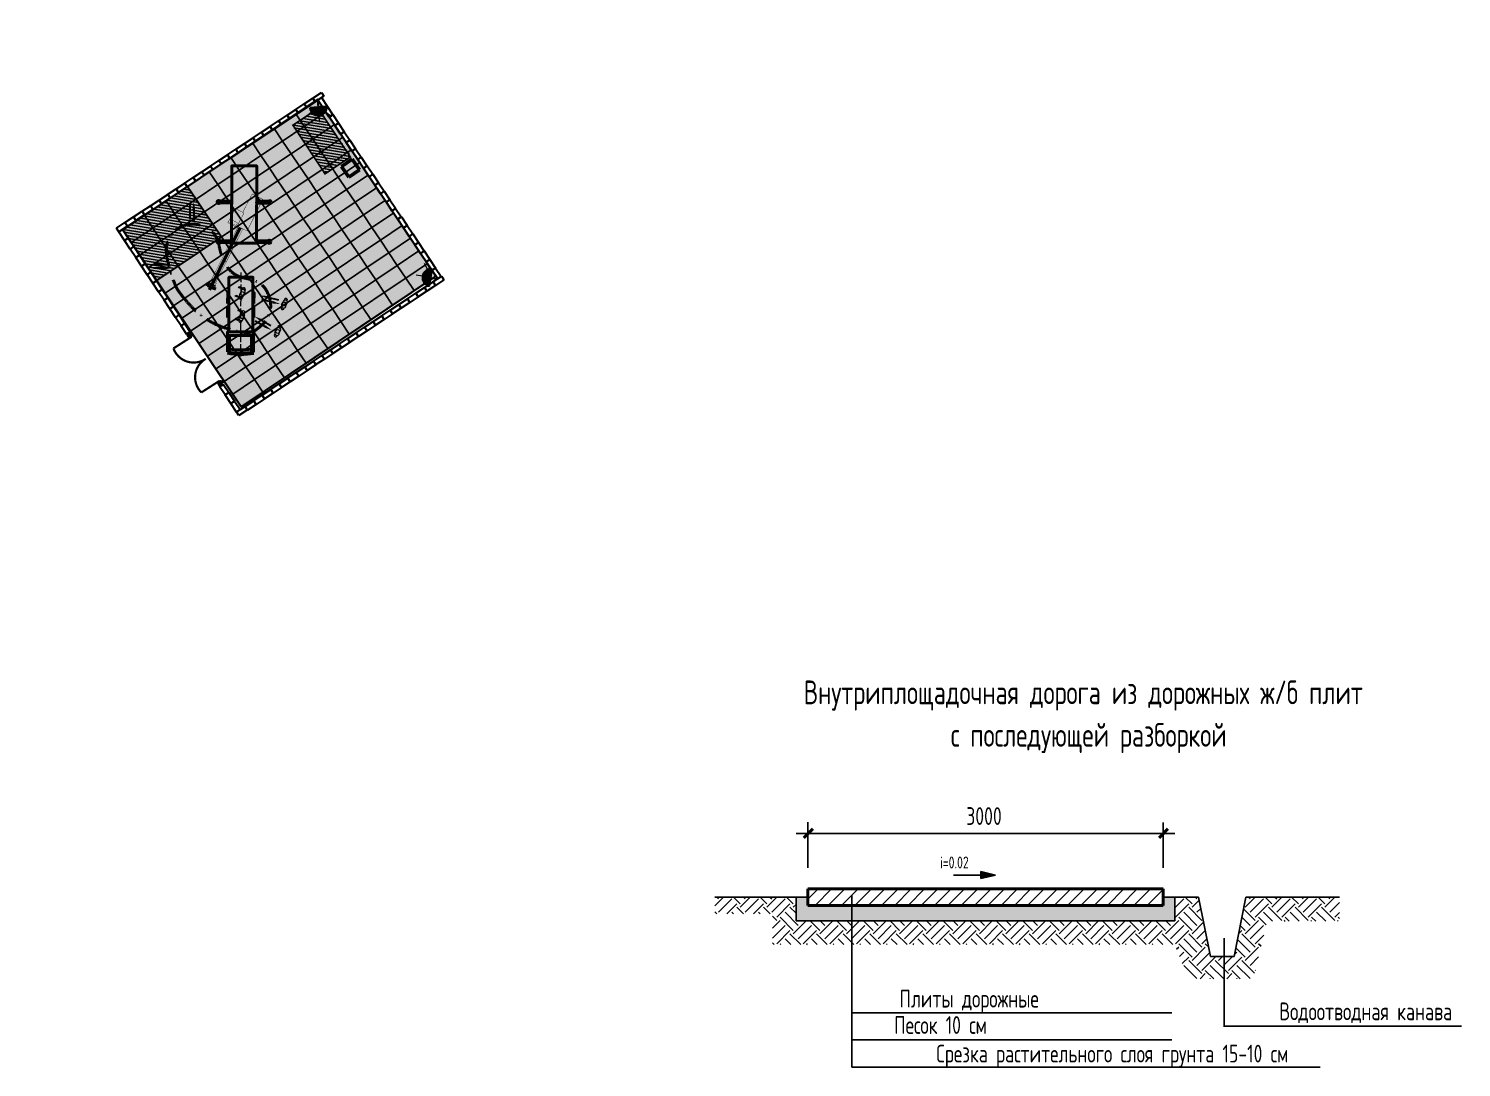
# Model space of a CAD drawing. Header units: millimetres. Extents: x 3063 to 5680, y 734 to 2027.
# Drawn here: x 3951 to 4218.3, y 1512.2 to 1705.9 of the extents above; entities that cross this region are included whole.
import ezdxf
from ezdxf.enums import TextEntityAlignment as Align

# ---------------------------------------------------------------- set-up
doc = ezdxf.new("R2010")
doc.units = ezdxf.units.MM
for name, pattern in [('5T10', [5.5, 4.5, -1]), ('ACAD_ISO10W100', [18, 12, -3, 0, -3]), ('CONTI', [0]), ('Cплошная', [0])]:
    doc.linetypes.add(name, pattern=pattern)
doc.layers.add('зоны ПОС', color=7, linetype='TRACKS2', lineweight=80, true_color=0x9e009e)
for name, color, linetype, lineweight in [('Перекладка водопровода', 7, 'Continuous', 0), ('ПКм_газ', 5, 'CONTI', 60), ('проект', 7, 'Continuous', 30), ('текст', 3, 'Continuous', 20), ('Тонкая', 202, 'Continuous', 0)]:
    doc.layers.add(name, color=color, linetype=linetype, lineweight=lineweight)
doc.styles.add('GOST 2.304', font='CS_Gost2304.shx')
doc.linetypes.add('TRACKS2', pattern='A,0.6,[63,ltypeshp.shx,S=1,R=0,X=0,Y=-2],5', length=5.6)

# ---------------------------------------------------------------- blocks, each defined once
blk = doc.blocks.new('A$C103A46B9')
at = {"layer": 'проект', "color": 1, "linetype": 'Cплошная', "lineweight": 30}
for p, q in [((0, -1.18), (0, 0)), ((0, 0), (0.5, 0)), ((0.5, 0), (0.5, -1.18)), ((0.5, -1.18), (0, -1.18))]:
    blk.add_line(p, q, dxfattribs=at)
blk = doc.blocks.new('ццц')
at = {"layer": 'Тонкая', "ltscale": 0.1}
blk.add_hatch(color=2, dxfattribs=at).paths.add_polyline_path([(-382987.38, 105286.34), (-382987.38, 105282.34, 0.970753)])
for p, q in [((-382986.21, 105285.92), (-382985.01, 105287.29)), ((-382985.44, 105284.34), (-382983.92, 105284.34)), ((-382986.36, 105282.65), (-382985.35, 105281.37))]:
    blk.add_line(p, q, dxfattribs=at)
at = {"layer": 'Тонкая', "lineweight": 30, "ltscale": 0.1}
for p, q in [((-382987.38, 105284.34), (-382989.04, 105284.34)), ((-382987.38, 105286.34), (-382987.38, 105282.34))]:
    blk.add_line(p, q, dxfattribs=at)
blk.add_arc((-382987.44, 105284.34), 2, 271.7004, 88.2996, dxfattribs=at)
blk = doc.blocks.new('A$C49A157C0')
at = {"layer": 'Тонкая', "ltscale": 0.1}
blk.add_hatch(color=4, dxfattribs=at).paths.add_polyline_path([(0.37, 1.82), (0, 0.37), (1.45, 0), (1.82, 1.45)])
at = {"layer": 'Тонкая', "lineweight": 50, "ltscale": 0.1}
for p, q in [((0, 0.37), (0.37, 1.82)), ((0.37, 1.82), (1.82, 1.45)), ((0, 0.37), (1.45, 0)), ((1.82, 1.45), (1.45, 0))]:
    blk.add_line(p, q, dxfattribs=at)
blk = doc.blocks.new('A$C54DB7902')
at = {"layer": 'текст', "lineweight": 30, "ltscale": 1000}
for p, q in [((18.09, 64.89), (18.09, 69.94)), ((19.79, 67.62), (19.79, 62.58)), ((6.33, 40.56), (1.29, 40.56)), ((3.6, 42.27), (8.65, 42.27)), ((54, 27.29), (58.92, 26.14)), ((56.28, 25.01), (51.36, 26.15)), ((52.7, 13.9), (48.28, 16.33)), ((51.13, 16.71), (55.55, 14.28))]:
    blk.add_line(p, q, dxfattribs=at)
for points in [[(19.19, 67.62), (20.39, 67.62), (19.79, 71.22)], [(17.49, 64.89), (18.69, 64.89), (18.09, 61.29)], [(3.6, 42.87), (3.6, 41.67), (0, 42.27)], [(6.33, 41.16), (6.33, 39.96), (9.93, 40.56)], [(53.87, 26.7), (54.14, 27.87), (50.5, 28.1)], [(56.14, 24.42), (56.41, 25.59), (59.78, 24.19)], [(50.84, 16.19), (51.42, 17.24), (47.97, 18.45)], [(52.41, 13.38), (52.99, 14.43), (55.85, 12.16)]]:
    blk.add_solid(points, dxfattribs=at)
at = {"layer": 'Тонкая', "color": 5, "lineweight": 40}
for p, q in [((27.12, 30.6), (41.25, 59.33)), ((25.52, 33.31), (30.18, 31)), ((27.16, 33.44), (27.38, 33.89)), ((29.4, 32.31), (29.63, 32.78)), ((35.61, 2.12), (35.61, 9.61)), ((36.54, 9.61), (36.54, 3.42)), ((46.57, 9.61), (46.57, 3.33)), ((47.5, 9.61), (47.5, 2)), ((36.13, 1.42), (36.13, 2.01)), ((36.54, 3.42), (36.54, 1.94)), ((46.57, 3.42), (46.57, 1.94)), ((46.99, 1.42), (46.99, 2.01))]:
    blk.add_line(p, q, dxfattribs=at)
at = {"layer": 'Тонкая', "color": 5, "linetype": '5T10', "lineweight": 20}
blk.add_line((41.56, 38.63), (41.56, 0), dxfattribs=at)
at = {"layer": 'Тонкая', "color": 5, "lineweight": 40}
for points in [[(37.22, 52.13), (48.77, 52.13), (48.77, 87.74), (37.22, 87.74)], [(37.22, 71.51), (31.28, 71.51), (31.28, 70.68), (37.22, 70.68)], [(48.77, 71.51), (54.71, 71.51), (54.71, 70.68), (48.77, 70.68)], [(37.22, 52.46), (31.28, 52.46), (31.28, 53.28), (37.22, 53.28)], [(48.77, 52.46), (54.71, 52.46), (54.71, 53.28), (48.77, 53.28)], [(36.11, 11.33), (47.16, 11.33), (47.16, 36.48), (36.11, 36.48)], [(35.57, 24.39), (36.11, 24.39), (36.11, 29.39), (35.57, 29.39)], [(47.7, 24.39), (47.16, 24.39), (47.16, 29.39), (47.7, 29.39)], [(35.57, 17.95), (36.11, 17.95), (36.11, 22.95), (35.57, 22.95)], [(47.7, 17.95), (47.16, 17.95), (47.16, 22.95), (47.7, 22.95)], [(35.61, 9.61), (47.5, 9.61), (47.5, 11.33), (35.61, 11.33)]]:
    blk.add_lwpolyline(points, close=True, dxfattribs=at)
at = {"layer": 'Тонкая', "color": 5, "lineweight": 40, "const_width": 0.18}
for points in [[(39.82, 60), (44.43, 57.84), (51.62, 72.37), (46.67, 74.81), (42.36, 66.36)], [(35.51, 61.57), (39.56, 59.5), (42.92, 66.07), (39.02, 68.06), (35.51, 61.57)], [(42.48, 58.76), (29.98, 33.75), (27.83, 34.82), (40.25, 59.8)], [(36.44, 61.72), (37.22, 62.98), (39.99, 61.46), (39.34, 60.27), (36.44, 61.72)], [(26.87, 33.58), (26.87, 33.58), (26.11, 32.07), (28.9, 30.69), (29.65, 32.19), (26.87, 33.58)], [(27.83, 34.82), (27.53, 34.97), (27.06, 34.05), (29.85, 32.67), (30.3, 33.59), (29.98, 33.75)]]:
    blk.add_lwpolyline(points, dxfattribs=at)
at = {"layer": 'Тонкая', "color": 5, "lineweight": 40}
for centre in [(31.28, 71.1), (54.71, 71.1), (31.28, 52.87), (54.71, 52.87)]:
    blk.add_circle(centre, 0.742, dxfattribs=at)
for centre, start, end in [((41.84, 31.94), 258.20106, 280.71267), ((41.84, 31.35), 258.2946, 281.03527), ((41.83, 33.43), 260.01405, 278.95572)]:
    blk.add_arc(centre, 30.47, start, end, dxfattribs=at)
at = {"layer": 'Тонкая', "color": 5, "linetype": 'ACAD_ISO10W100', "lineweight": 40}
blk.add_spline([(12.95, 29.88), (16.72, 25.19), (20.49, 21.27), (26.4, 16.76), (32.64, 13.71), (36.11, 12.62), (41.56, 11.33), (46.92, 11.33), (50.26, 13.48), (52.85, 15.99), (54.31, 18.69), (55.38, 22.25), (55.34, 24.44), (54.6, 27.65), (53.17, 30.8), (51.05, 33.25), (48.05, 34.83), (43.86, 35.96), (41.56, 36.48), (36.97, 39.25), (33.11, 45.45), (32.2, 47.96), (31.28, 52.13), (28.89, 56.76), (25.73, 59.25), (21.51, 60.67), (17.84, 60.72), (12.75, 58.99), (8.82, 54.67), (7.2, 49.27), (8.02, 43.2), (11.55, 32.51), (12.95, 29.88), (13.28, 29.45)], degree=3, dxfattribs=at)
blk = doc.blocks.new('A$C19692F80')
at = {"layer": 'текст', "ltscale": 1000}
for p, q in [((1.83, 2.04), (2.72, 1.91)), ((1.84, 0), (2.72, 0.15)), ((2.72, 1.91), (3.6, 2.04)), ((2.72, 0.15), (3.6, 0))]:
    blk.add_line(p, q, dxfattribs=at)
blk.add_circle((2.72, 1.03), 0.88, dxfattribs=at)
for centre, radius, start, end in [((0.66, 1.12), 0.7, 54.7161, 295.40466), ((1.83, 1.02), 1.02, 89.82456, 270.17544), ((3.6, 1.02), 1.02, 269.82456, 90.17544), ((4.77, 1.12), 0.7, 244.59534, 125.2839)]:
    blk.add_arc(centre, radius, start, end, dxfattribs=at)
blk = doc.blocks.new('A$C76D856E9')
at = {"layer": 'текст', "ltscale": 1000}
for p, q in [((0.28, 2.1), (0.31, 0.25)), ((0.81, 2), (0.81, 0.25)), ((1.83, 3.6), (2.72, 3.47)), ((1.84, 1.56), (2.72, 1.71)), ((2.72, 3.47), (3.6, 3.6)), ((2.72, 1.71), (3.6, 1.56)), ((4.52, 2.03), (4.55, 0.25)), ((5.07, 2.05), (5.05, 0.25))]:
    blk.add_line(p, q, dxfattribs=at)
for centre, radius in [((0.56, 0.25), 0.252), ((2.72, 2.59), 0.88), ((4.8, 0.25), 0.252)]:
    blk.add_circle(centre, radius, dxfattribs=at)
for centre, radius, start, end in [((0.66, 2.68), 0.7, 54.7161, 295.40466), ((1.83, 2.58), 1.02, 89.82456, 270.17544), ((3.6, 2.58), 1.02, 269.82456, 90.17544), ((4.77, 2.68), 0.7, 244.59534, 125.2839)]:
    blk.add_arc(centre, radius, start, end, dxfattribs=at)
blk = doc.blocks.new('A$C02F24F54')
at = {"layer": 'ПКм_газ', "color": 3, "linetype": 'ByBlock', "lineweight": 80}
for name, p, xscale, yscale, zscale, rotation in [('A$C54DB7902', (-6.19, 26.71), 0.5, 0.5, 0.5, 287.8590537149111), ('A$C76D856E9', (10.4, 10.75), 0.5, 0.5, 0.5, 178.0894614980971), ('A$C76D856E9', (15.5, 12.29), 0.5, 0.5, 0.5, 178.0894614980971), ('A$C19692F80', (6.91, 0.16), 0.4999999999999999, 0.4999999999999999, 0.4999999999999999, 355.0238150475267), ('A$C19692F80', (13.39, 0.65), 0.4999999999999999, 0.4999999999999999, 0.4999999999999999, 355.0238150475267)]:
    blk.add_blockref(name, p, dxfattribs=dict(at, xscale=xscale, yscale=yscale, zscale=zscale, rotation=rotation))
blk = doc.blocks.new('A$C2A461F6A')
h = blk.add_hatch(color=9)
h.dxf.hatch_style = 1
h.paths.add_polyline_path([(28.09, 0.97), (1.95, 7.72), (8.07, 31.44), (34.21, 24.69)])
at = {"layer": 'Перекладка водопровода', "linetype": 'Continuous', "lineweight": 25}
h = blk.add_hatch(dxfattribs=at)
h.set_pattern_fill('ANSI31', color=6, scale=0.1, angle=-102.6872)
h.set_pattern_definition([(302.312835, (-3457.0101, -1310.2788), (0.26833262, 0.169716987), [])])
h.paths.add_polyline_path([(8.07, 31.44), (16.78, 29.19), (15.03, 22.41), (6.32, 24.66)])
h = blk.add_hatch(dxfattribs=at)
h.set_pattern_fill('ANSI31', color=5, scale=2.5, angle=-102.6872)
h.set_pattern_definition([(302.3128354, (-823.23576, 9509.17445), (0.264106908, 0.167044279), [])])
h.paths.add_polyline_path([(33.41, 24.03), (31.93, 17.47), (28.52, 18.24), (30, 24.8)])
at = {"color": 7, "lineweight": 35}
blk.add_lwpolyline([(28.09, 0.97), (1.95, 7.72), (8.07, 31.44), (34.21, 24.69)], close=True, dxfattribs=at)
at = {"color": 6, "lineweight": 30}
blk.add_lwpolyline([(8.07, 31.44), (16.78, 29.19), (15.03, 22.41), (6.32, 24.66), (8.07, 31.44)], dxfattribs=at)
at = {"color": 7}
for points in [[(10.97, 30.69), (8.07, 31.44), (7.63, 29.74), (10.54, 28.99), (10.97, 30.69)], [(10.54, 28.99), (7.63, 29.74), (7.19, 28.05), (10.1, 27.3), (10.54, 28.99)], [(16.78, 29.19), (13.88, 29.94), (13.44, 28.25), (16.34, 27.5), (16.78, 29.19)], [(13.44, 28.25), (10.54, 28.99), (10.1, 27.3), (13, 26.55), (13.44, 28.25)], [(16.34, 27.5), (13.44, 28.25), (13, 26.55), (15.91, 25.8), (16.34, 27.5)], [(19.69, 28.44), (16.78, 29.19), (16.34, 27.5), (19.25, 26.75), (19.69, 28.44)], [(22.59, 27.69), (19.69, 28.44), (19.25, 26.75), (22.15, 26), (22.59, 27.69)], [(10.1, 27.3), (7.19, 28.05), (6.76, 26.35), (9.66, 25.61), (10.1, 27.3)], [(13, 26.55), (10.1, 27.3), (9.66, 25.61), (12.57, 24.86), (13, 26.55)], [(15.91, 25.8), (13, 26.55), (12.57, 24.86), (15.47, 24.11), (15.91, 25.8)], [(19.25, 26.75), (16.34, 27.5), (15.91, 25.8), (18.81, 25.05), (19.25, 26.75)], [(22.15, 26), (19.25, 26.75), (18.81, 25.05), (21.72, 24.3), (22.15, 26)], [(25.5, 26.94), (22.59, 27.69), (22.15, 26), (25.06, 25.25), (25.5, 26.94)], [(28.4, 26.19), (25.5, 26.94), (25.06, 25.25), (27.96, 24.5), (28.4, 26.19)], [(9.66, 25.61), (6.76, 26.35), (6.32, 24.66), (9.22, 23.91), (9.66, 25.61)], [(12.57, 24.86), (9.66, 25.61), (9.22, 23.91), (12.13, 23.16), (12.57, 24.86)], [(15.47, 24.11), (12.57, 24.86), (12.13, 23.16), (15.03, 22.41), (15.47, 24.11)], [(18.81, 25.05), (15.91, 25.8), (15.47, 24.11), (18.38, 23.36), (18.81, 25.05)], [(21.72, 24.3), (18.81, 25.05), (18.38, 23.36), (21.28, 22.61), (21.72, 24.3)], [(25.06, 25.25), (22.15, 26), (21.72, 24.3), (24.62, 23.55), (25.06, 25.25)], [(27.96, 24.5), (25.06, 25.25), (24.62, 23.55), (27.53, 22.8), (27.96, 24.5)], [(31.31, 25.44), (28.4, 26.19), (27.96, 24.5), (30.87, 23.75), (31.31, 25.44)], [(34.21, 24.69), (31.31, 25.44), (30.87, 23.75), (33.77, 23), (34.21, 24.69)], [(9.22, 23.91), (6.32, 24.66), (5.88, 22.97), (8.79, 22.22), (9.22, 23.91)], [(12.13, 23.16), (9.22, 23.91), (8.79, 22.22), (11.69, 21.47), (12.13, 23.16)], [(15.03, 22.41), (12.13, 23.16), (11.69, 21.47), (14.6, 20.72), (15.03, 22.41)], [(18.38, 23.36), (15.47, 24.11), (15.03, 22.41), (17.94, 21.66), (18.38, 23.36)], [(21.28, 22.61), (18.38, 23.36), (17.94, 21.66), (20.84, 20.91), (21.28, 22.61)], [(24.62, 23.55), (21.72, 24.3), (21.28, 22.61), (24.19, 21.86), (24.62, 23.55)], [(27.53, 22.8), (24.62, 23.55), (24.19, 21.86), (27.09, 21.11), (27.53, 22.8)], [(30.87, 23.75), (27.96, 24.5), (27.53, 22.8), (30.43, 22.05), (30.87, 23.75)], [(33.77, 23), (30.87, 23.75), (30.43, 22.05), (33.34, 21.3), (33.77, 23)], [(8.79, 22.22), (5.88, 22.97), (5.44, 21.27), (8.35, 20.52), (8.79, 22.22)], [(11.69, 21.47), (8.79, 22.22), (8.35, 20.52), (11.25, 19.77), (11.69, 21.47)], [(14.6, 20.72), (11.69, 21.47), (11.25, 19.77), (14.16, 19.02), (14.6, 20.72)], [(17.94, 21.66), (15.03, 22.41), (14.6, 20.72), (17.5, 19.97), (17.94, 21.66)], [(20.84, 20.91), (17.94, 21.66), (17.5, 19.97), (20.41, 19.22), (20.84, 20.91)], [(24.19, 21.86), (21.28, 22.61), (20.84, 20.91), (23.75, 20.16), (24.19, 21.86)], [(27.09, 21.11), (24.19, 21.86), (23.75, 20.16), (26.65, 19.41), (27.09, 21.11)], [(30.43, 22.05), (27.53, 22.8), (27.09, 21.11), (29.99, 20.36), (30.43, 22.05)], [(33.34, 21.3), (30.43, 22.05), (29.99, 20.36), (32.9, 19.61), (33.34, 21.3)], [(8.35, 20.52), (5.44, 21.27), (5.01, 19.58), (7.91, 18.83), (8.35, 20.52)], [(11.25, 19.77), (8.35, 20.52), (7.91, 18.83), (10.82, 18.08), (11.25, 19.77)], [(17.5, 19.97), (14.6, 20.72), (14.16, 19.02), (17.06, 18.27), (17.5, 19.97)], [(20.41, 19.22), (17.5, 19.97), (17.06, 18.27), (19.97, 17.52), (20.41, 19.22)], [(23.75, 20.16), (20.84, 20.91), (20.41, 19.22), (23.31, 18.47), (23.75, 20.16)], [(26.65, 19.41), (23.75, 20.16), (23.31, 18.47), (26.22, 17.72), (26.65, 19.41)], [(29.99, 20.36), (27.09, 21.11), (26.65, 19.41), (29.56, 18.66), (29.99, 20.36)], [(32.9, 19.61), (29.99, 20.36), (29.56, 18.66), (32.46, 17.92), (32.9, 19.61)], [(7.91, 18.83), (5.01, 19.58), (4.57, 17.88), (7.47, 17.13), (7.91, 18.83)], [(10.82, 18.08), (7.91, 18.83), (7.47, 17.13), (10.38, 16.38), (10.82, 18.08)], [(14.16, 19.02), (11.25, 19.77), (10.82, 18.08), (13.72, 17.33), (14.16, 19.02)], [(17.06, 18.27), (14.16, 19.02), (13.72, 17.33), (16.63, 16.58), (17.06, 18.27)], [(19.97, 17.52), (17.06, 18.27), (16.63, 16.58), (19.53, 15.83), (19.97, 17.52)], [(23.31, 18.47), (20.41, 19.22), (19.97, 17.52), (22.87, 16.77), (23.31, 18.47)], [(26.22, 17.72), (23.31, 18.47), (22.87, 16.77), (25.78, 16.03), (26.22, 17.72)], [(29.56, 18.66), (26.65, 19.41), (26.22, 17.72), (29.12, 16.97), (29.56, 18.66)], [(32.46, 17.92), (29.56, 18.66), (29.12, 16.97), (32.03, 16.22), (32.46, 17.92)], [(7.47, 17.13), (4.57, 17.88), (4.13, 16.19), (7.04, 15.44), (7.47, 17.13)], [(10.38, 16.38), (7.47, 17.13), (7.04, 15.44), (9.94, 14.69), (10.38, 16.38)], [(13.72, 17.33), (10.82, 18.08), (10.38, 16.38), (13.28, 15.63), (13.72, 17.33)], [(16.63, 16.58), (13.72, 17.33), (13.28, 15.63), (16.19, 14.88), (16.63, 16.58)], [(19.53, 15.83), (16.63, 16.58), (16.19, 14.88), (19.09, 14.14), (19.53, 15.83)], [(22.87, 16.77), (19.97, 17.52), (19.53, 15.83), (22.44, 15.08), (22.87, 16.77)], [(25.78, 16.03), (22.87, 16.77), (22.44, 15.08), (25.34, 14.33), (25.78, 16.03)], [(29.12, 16.97), (26.22, 17.72), (25.78, 16.03), (28.68, 15.28), (29.12, 16.97)], [(32.03, 16.22), (29.12, 16.97), (28.68, 15.28), (31.59, 14.53), (32.03, 16.22)], [(7.04, 15.44), (4.13, 16.19), (3.7, 14.49), (6.6, 13.74), (7.04, 15.44)], [(9.94, 14.69), (7.04, 15.44), (6.6, 13.74), (9.51, 12.99), (9.94, 14.69)], [(13.28, 15.63), (10.38, 16.38), (9.94, 14.69), (12.85, 13.94), (13.28, 15.63)], [(16.19, 14.88), (13.28, 15.63), (12.85, 13.94), (15.75, 13.19), (16.19, 14.88)], [(19.09, 14.14), (16.19, 14.88), (15.75, 13.19), (18.66, 12.44), (19.09, 14.14)], [(22.44, 15.08), (19.53, 15.83), (19.09, 14.14), (22, 13.39), (22.44, 15.08)], [(25.34, 14.33), (22.44, 15.08), (22, 13.39), (24.9, 12.64), (25.34, 14.33)], [(28.68, 15.28), (25.78, 16.03), (25.34, 14.33), (28.25, 13.58), (28.68, 15.28)], [(31.59, 14.53), (28.68, 15.28), (28.25, 13.58), (31.15, 12.83), (31.59, 14.53)], [(6.6, 13.74), (3.7, 14.49), (3.26, 12.8), (6.16, 12.05), (6.6, 13.74)], [(9.51, 12.99), (6.6, 13.74), (6.16, 12.05), (9.07, 11.3), (9.51, 12.99)], [(12.85, 13.94), (9.94, 14.69), (9.51, 12.99), (12.41, 12.25), (12.85, 13.94)], [(15.75, 13.19), (12.85, 13.94), (12.41, 12.25), (15.32, 11.5), (15.75, 13.19)], [(22, 13.39), (19.09, 14.14), (18.66, 12.44), (21.56, 11.69), (22, 13.39)], [(24.9, 12.64), (22, 13.39), (21.56, 11.69), (24.47, 10.94), (24.9, 12.64)], [(28.25, 13.58), (25.34, 14.33), (24.9, 12.64), (27.81, 11.89), (28.25, 13.58)], [(31.15, 12.83), (28.25, 13.58), (27.81, 11.89), (30.71, 11.14), (31.15, 12.83)], [(6.16, 12.05), (3.26, 12.8), (2.82, 11.1), (5.73, 10.35), (6.16, 12.05)], [(9.07, 11.3), (6.16, 12.05), (5.73, 10.35), (8.63, 9.61), (9.07, 11.3)], [(12.41, 12.25), (9.51, 12.99), (9.07, 11.3), (11.97, 10.55), (12.41, 12.25)], [(15.32, 11.5), (12.41, 12.25), (11.97, 10.55), (14.88, 9.8), (15.32, 11.5)], [(18.66, 12.44), (15.75, 13.19), (15.32, 11.5), (18.22, 10.75), (18.66, 12.44)], [(21.56, 11.69), (18.66, 12.44), (18.22, 10.75), (21.12, 10), (21.56, 11.69)], [(24.47, 10.94), (21.56, 11.69), (21.12, 10), (24.03, 9.25), (24.47, 10.94)], [(27.81, 11.89), (24.9, 12.64), (24.47, 10.94), (27.37, 10.19), (27.81, 11.89)], [(30.71, 11.14), (27.81, 11.89), (27.37, 10.19), (30.28, 9.44), (30.71, 11.14)], [(5.73, 10.35), (2.82, 11.1), (2.38, 9.41), (5.29, 8.66), (5.73, 10.35)], [(8.63, 9.61), (5.73, 10.35), (5.29, 8.66), (8.19, 7.91), (8.63, 9.61)], [(11.97, 10.55), (9.07, 11.3), (8.63, 9.61), (11.54, 8.86), (11.97, 10.55)], [(14.88, 9.8), (11.97, 10.55), (11.54, 8.86), (14.44, 8.11), (14.88, 9.8)], [(18.22, 10.75), (15.32, 11.5), (14.88, 9.8), (17.78, 9.05), (18.22, 10.75)], [(21.12, 10), (18.22, 10.75), (17.78, 9.05), (20.69, 8.3), (21.12, 10)], [(24.03, 9.25), (21.12, 10), (20.69, 8.3), (23.59, 7.55), (24.03, 9.25)], [(27.37, 10.19), (24.47, 10.94), (24.03, 9.25), (26.93, 8.5), (27.37, 10.19)], [(30.28, 9.44), (27.37, 10.19), (26.93, 8.5), (29.84, 7.75), (30.28, 9.44)], [(5.29, 8.66), (2.38, 9.41), (1.95, 7.72), (4.85, 6.97), (5.29, 8.66)], [(8.19, 7.91), (5.29, 8.66), (4.85, 6.97), (7.76, 6.22), (8.19, 7.91)], [(11.54, 8.86), (8.63, 9.61), (8.19, 7.91), (11.1, 7.16), (11.54, 8.86)], [(14.44, 8.11), (11.54, 8.86), (11.1, 7.16), (14, 6.41), (14.44, 8.11)], [(17.78, 9.05), (14.88, 9.8), (14.44, 8.11), (17.35, 7.36), (17.78, 9.05)], [(20.69, 8.3), (17.78, 9.05), (17.35, 7.36), (20.25, 6.61), (20.69, 8.3)], [(23.59, 7.55), (20.69, 8.3), (20.25, 6.61), (23.16, 5.86), (23.59, 7.55)], [(26.93, 8.5), (24.03, 9.25), (23.59, 7.55), (26.5, 6.8), (26.93, 8.5)], [(29.84, 7.75), (26.93, 8.5), (26.5, 6.8), (29.4, 6.05), (29.84, 7.75)], [(11.1, 7.16), (8.19, 7.91), (7.76, 6.22), (10.66, 5.47), (11.1, 7.16)], [(14, 6.41), (11.1, 7.16), (10.66, 5.47), (13.57, 4.72), (14, 6.41)], [(17.35, 7.36), (14.44, 8.11), (14, 6.41), (16.91, 5.66), (17.35, 7.36)], [(20.25, 6.61), (17.35, 7.36), (16.91, 5.66), (19.81, 4.91), (20.25, 6.61)], [(23.16, 5.86), (20.25, 6.61), (19.81, 4.91), (22.72, 4.16), (23.16, 5.86)], [(26.5, 6.8), (23.59, 7.55), (23.16, 5.86), (26.06, 5.11), (26.5, 6.8)], [(29.4, 6.05), (26.5, 6.8), (26.06, 5.11), (28.97, 4.36), (29.4, 6.05)], [(16.91, 5.66), (14, 6.41), (13.57, 4.72), (16.47, 3.97), (16.91, 5.66)], [(19.81, 4.91), (16.91, 5.66), (16.47, 3.97), (19.38, 3.22), (19.81, 4.91)], [(26.06, 5.11), (23.16, 5.86), (22.72, 4.16), (25.62, 3.41), (26.06, 5.11)], [(28.97, 4.36), (26.06, 5.11), (25.62, 3.41), (28.53, 2.66), (28.97, 4.36)], [(22.72, 4.16), (19.81, 4.91), (19.38, 3.22), (22.28, 2.47), (22.72, 4.16)], [(25.62, 3.41), (22.72, 4.16), (22.28, 2.47), (25.19, 1.72), (25.62, 3.41)], [(28.53, 2.66), (25.62, 3.41), (25.19, 1.72), (28.09, 0.97), (28.53, 2.66)]]:
    blk.add_lwpolyline(points, dxfattribs=at)
at = {"layer": 'зоны ПОС', "color": 5, "linetype": 'Continuous', "const_width": 0.2, "flags": 128}
blk.add_lwpolyline([(33.5, 23.94), (31.78, 17.45), (28.4, 18.34), (30.12, 24.83)], close=True, dxfattribs=at)
at = {"layer": 'проект', "color": 1, "linetype": 'Cплошная', "lineweight": 50, "const_width": 0.25}
for points in [[(1.77, 18.01, 0.490597), (3.35, 14.44, 0.991415)], [(0.12, 12.24, -0.490597), (3.35, 14.44, -0.991415)]]:
    blk.add_lwpolyline(points, format="xyb", dxfattribs=at)
for points in [[(4.17, 17.33), (1.77, 18.01)], [(2.53, 11.56), (0.12, 12.24)]]:
    blk.add_lwpolyline(points, dxfattribs=at)
at = {"layer": 'проект', "color": 1, "linetype": 'Cплошная', "lineweight": 50}
for centre in [(4.19, 17.66), (2.37, 11.26)]:
    blk.add_circle(centre, 0.209, dxfattribs=at)
at = {"linetype": 'Continuous', "xscale": 0.5, "yscale": 0.5, "zscale": 0.5, "rotation": 23.61997708241061}
blk.add_blockref('A$C02F24F54', (7.52, 8.42), dxfattribs=at)
blk.add_blockref('A$C49A157C0', (29.93, 15.67))
at = {"layer": 'проект', "color": 6, "linetype": 'Cплошная'}
for p, rotation in [((7.78, 30.36), 165.2238294661641), ((8.87, 31.81), 255.2238294661641), ((10.01, 31.51), 255.2238294661641), ((11.15, 31.21), 255.2238294661641), ((7.48, 29.22), 165.2238294661641), ((12.29, 30.91), 255.2238294661641), ((13.43, 30.6), 255.2238294661641), ((14.57, 30.3), 255.2238294661641), ((15.71, 30), 255.2238294661641), ((16.85, 29.7), 255.2238294661641), ((6.88, 26.93), 165.2238294661641), ((7.18, 28.08), 165.2238294661641), ((17.99, 29.4), 255.2238294661641), ((19.14, 29.1), 255.2238294661641), ((20.28, 28.8), 255.2238294661641), ((21.42, 28.5), 255.2238294661641), ((22.56, 28.2), 255.2238294661641), ((23.7, 27.9), 255.2238294661641), ((6.58, 25.79), 165.2238294661641), ((24.84, 27.6), 255.2238294661641), ((25.98, 27.29), 255.2238294661641), ((27.12, 26.99), 255.2238294661641), ((28.26, 26.69), 255.2238294661641), ((29.4, 26.39), 255.2238294661641), ((5.97, 23.51), 165.2238294661641), ((6.28, 24.65), 165.2238294661641), ((30.55, 26.09), 255.2238294661641), ((31.69, 25.79), 255.2238294661641), ((32.83, 25.49), 255.2238294661641), ((33.97, 25.19), 255.2238294661641), ((35.11, 24.89), 255.2238294661641), ((5.67, 22.37), 165.2238294661641), ((34.07, 22.2), 165.2238294661641), ((34.37, 23.34), 165.2238294661641), ((5.37, 21.23), 165.2238294661641), ((33.78, 21.06), 165.2238294661641), ((4.77, 18.95), 165.2238294661641), ((5.07, 20.09), 165.2238294661641), ((33.19, 18.77), 165.2238294661641), ((33.48, 19.92), 165.2238294661641), ((4.47, 17.81), 165.2238294661641), ((32.89, 17.63), 165.2238294661641), ((32.3, 15.35), 165.2238294661641), ((32.6, 16.49), 165.2238294661641), ((32.01, 14.2), 165.2238294661641), ((31.71, 13.06), 165.2238294661641), ((31.12, 10.78), 165.2238294661641), ((31.42, 11.92), 165.2238294661641), ((1.92, 8.72), 165.2238294661641), ((2.22, 9.86), 165.2238294661641), ((30.84, 9.63), 165.2238294661641), ((1.62, 7.58), 165.2238294661641), ((30.24, 7.33), 165.2238294661641), ((30.53, 8.49), 165.2238294661641), ((2.28, 7.41), 255.2238294661641), ((3.42, 7.1), 255.2238294661641), ((4.56, 6.8), 255.2238294661641), ((5.7, 6.5), 255.2238294661641), ((29.94, 6.19), 165.2238294661641), ((6.84, 6.2), 255.2238294661641), ((7.98, 5.9), 255.2238294661641), ((9.12, 5.6), 255.2238294661641), ((10.26, 5.3), 255.2238294661641), ((11.4, 5), 255.2238294661641), ((12.55, 4.7), 255.2238294661641), ((29.35, 3.9), 165.2238294661641), ((29.65, 5.04), 165.2238294661641), ((13.69, 4.4), 255.2238294661641), ((14.83, 4.09), 255.2238294661641), ((15.97, 3.79), 255.2238294661641), ((17.11, 3.49), 255.2238294661641), ((18.25, 3.19), 255.2238294661641), ((29.06, 2.76), 165.2238294661641), ((19.39, 2.89), 255.2238294661641), ((20.53, 2.59), 255.2238294661641), ((21.67, 2.29), 255.2238294661641), ((22.81, 1.99), 255.2238294661641), ((23.96, 1.69), 255.2238294661641), ((25.1, 1.39), 255.2238294661641), ((28.47, 0.47), 165.2238294661641), ((28.76, 1.62), 165.2238294661641), ((26.24, 1.09), 255.2238294661641), ((27.38, 0.78), 255.2238294661641), ((28.52, 0.48), 255.2238294661641)]:
    blk.add_blockref('A$C103A46B9', p, dxfattribs=dict(at, rotation=rotation))
at = {"layer": 'Тонкая', "xscale": 0.5, "yscale": 0.5, "zscale": 0.5}
for p, rotation in [((-171094.54, -100753.9), 225.8650463098461), ((-56434.35, 190403.71), 121.8882715959961)]:
    blk.add_blockref('ццц', p, dxfattribs=dict(at, rotation=rotation))

msp = doc.modelspace()

# ---------------------------------------------------------------- hatches: boundary and pattern name
msp.add_hatch(color=256).paths.add_polyline_path([(4128.672, 1547.421), (4128.672, 1548.062), (4128.672, 1548.704), (4131.393, 1548.062)])
h = msp.add_hatch()
h.set_pattern_fill('ANSI31', color=256, scale=2, style=0, pattern_type=2)
h.set_pattern_definition([(45, (-188419.4881, 309719.0018), (-1.240016393, 1.240016393), [])])
h.paths.add_polyline_path([(4096.395, 1545.493), (4096.395, 1542.4), (4162.674, 1542.4), (4162.674, 1545.493)])
h = msp.add_hatch()
h.set_pattern_fill('EARTH', color=256, scale=2, style=0, pattern_type=2)
h.set_pattern_definition([(45, (-188419.488, 309719.0018), (4e-16, 4.96006557), [3.507296, -3.507296]), (45, (-188420.418, 309719.9318), (4e-16, 4.96006557), [3.507296, -3.507296]), (45, (-188421.348, 309720.862), (4e-16, 4.96006557), [3.507296, -3.507296]), (135, (-188421.348, 309721.482), (-4.96006557, 4e-16), [3.507296, -3.507296]), (135, (-188420.418, 309722.412), (-4.96006557, 4e-16), [3.507296, -3.507296]), (135, (-188419.488, 309723.342), (-4.96006557, 4e-16), [3.507296, -3.507296])])
h.paths.add_polyline_path([(4169.302, 1543.946), (4164.884, 1543.946), (4164.884, 1539.528), (4094.185, 1539.528), (4094.185, 1543.946), (4079.064, 1543.946), (4079.064, 1540.812), (4089.767, 1540.812), (4089.767, 1535.109), (4164.884, 1535.109), (4167.333, 1528.721), (4179.526, 1528.721), (4182.074, 1539.448), (4195.625, 1539.448), (4195.625, 1543.946), (4178.14, 1543.946), (4175.93, 1532.9), (4171.512, 1532.9)])
h = msp.add_hatch()
h.set_pattern_fill('AR-SAND', color=256, scale=2, style=0, pattern_type=2)
h.set_pattern_definition([(37.5, (-188419.418, 309718.7113), (-0.035337, 1.0812687788), [0, -0.85298, 0, -0.95398, 0, -0.9119]), (7.5, (-188419.418, 309718.7113), (0.9931421596, 1.583699836), [0, -0.46016, 0, -0.7688, 0, -0.29462]), (327.5, (-188420.218, 309718.7113), (1.747549954, 0.0031801296), [0, -0.28058, 0, -1.0101, 0, -1.31874]), (317.5, (-188420.218, 309718.7113), (1.686936618, 0.4925177026), [0, -0.1403, 0, -0.66218, 0, -0.75758])])
h.paths.add_polyline_path([(4096.395, 1542.4), (4096.395, 1543.946), (4094.185, 1543.946), (4094.185, 1539.528), (4164.884, 1539.528), (4164.884, 1543.946), (4162.674, 1543.946), (4162.674, 1542.4)])

# ---------------------------------------------------------------- linework, layer by layer
at = {"lineweight": 40}
for p, q in [((4095.671, 1555.021), (4097.308, 1556.657)), ((4161.951, 1555.021), (4163.587, 1556.657)), ((4162.674, 1545.493), (4096.395, 1545.493)), ((4096.395, 1545.493), (4096.395, 1542.4)), ((4162.674, 1542.4), (4162.674, 1545.493)), ((4096.395, 1542.4), (4162.674, 1542.4))]:
    msp.add_line(p, q, dxfattribs=at)
for p, q in [((4096.395, 1549.44), (4096.395, 1557.948)), ((4162.674, 1549.44), (4162.674, 1557.852)), ((4094.185, 1555.839), (4164.884, 1555.839)), ((4128.672, 1548.062), (4123.553, 1548.062)), ((4131.393, 1548.062), (4128.672, 1548.704)), ((4128.672, 1548.704), (4128.672, 1548.062)), ((4131.393, 1548.062), (4128.672, 1547.421)), ((4128.672, 1547.421), (4128.672, 1548.062)), ((4096.395, 1543.946), (4079.064, 1543.946)), ((4094.185, 1543.946), (4094.185, 1539.528)), ((4104.606, 1544.302), (4104.606, 1512.241)), ((4162.674, 1543.946), (4169.302, 1543.946)), ((4164.884, 1539.528), (4164.884, 1543.946)), ((4171.512, 1532.9), (4169.302, 1543.946)), ((4178.14, 1543.946), (4175.93, 1532.9)), ((4178.14, 1543.946), (4195.625, 1543.946)), ((4094.185, 1539.528), (4164.884, 1539.528)), ((4174.099, 1519.86), (4174.099, 1536.266)), ((4171.512, 1532.9), (4175.93, 1532.9)), ((4104.606, 1522.387), (4164.343, 1522.387)), ((4218.341, 1519.86), (4173.958, 1519.86)), ((4104.606, 1517.314), (4164.343, 1517.314)), ((4104.606, 1512.241), (4192.025, 1512.241))]:
    msp.add_line(p, q)

# ---------------------------------------------------------------- block references
at = {"xscale": 1.619999999999999, "yscale": 1.619999999999999, "zscale": 1.619999999999999, "rotation": 48.30848760667958}
msp.add_blockref('A$C2A461F6A', (3997.887, 1624.751), dxfattribs=at)

# ---------------------------------------------------------------- texts
at = {"linetype": 'Continuous', "style": 'GOST 2.304', "width": 0.9}
for s, height, p in [('Внутриплощадочная дорога из дорожных ж/б плит ', 4.41864, (4148.81, 1582.144)), ('с последующей разборкой', 4.41864, (4148.81, 1574.212)), ('i=0.02', 2.2093, (4123.742, 1550.41)), ('Плиты дорожные ', 3.31398, (4127.271, 1525.006)), ('Водоотводная канава', 3.31398, (4200.503, 1522.639)), ('Песок 10 см', 3.31398, (4121.159, 1520.093)), ('Срезка растительного слоя грунта 15-10 см', 3.31398, (4153.208, 1514.758))]:
    msp.add_text(s, height=height, dxfattribs=at).set_placement(p, align=Align.MIDDLE_CENTER)
at = {"linetype": 'Continuous', "lineweight": 40, "style": 'GOST 2.304', "width": 0.9}
msp.add_text('3000', height=3.314, dxfattribs=at).set_placement((4129.261, 1559.068), align=Align.MIDDLE_CENTER)

doc.saveas('drawing.dxf')
